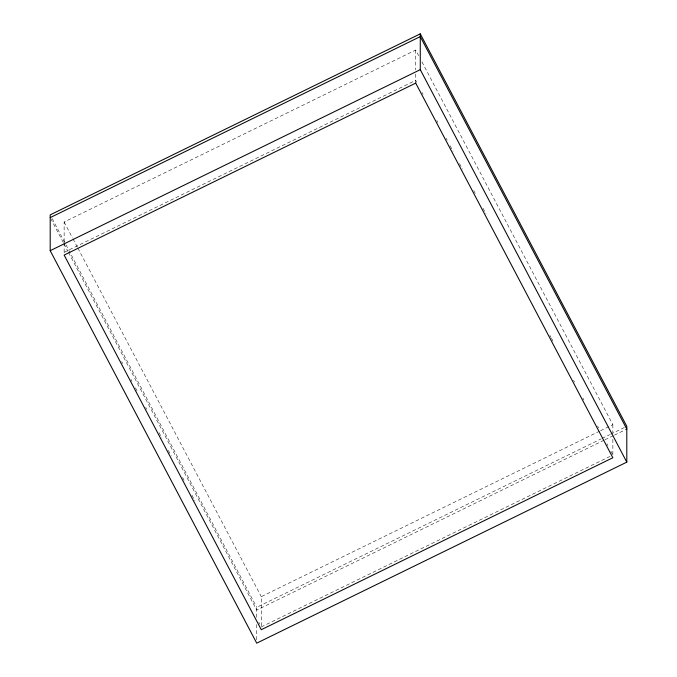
<?xml version="1.0" encoding="UTF-8"?>
<svg xmlns="http://www.w3.org/2000/svg" width="677" height="677" viewBox="0 0 677 677"><rect width="100%" height="100%" fill="white"/><g stroke="black" fill="none" stroke-linecap="round" stroke-linejoin="round"><path stroke-width="0.51" stroke-dasharray="3.38 2.54" d="M64.137 241.867L64.137 222.014L415.72 50.047L418.665 55.658M64.137 252.318L415.72 80.351L416.702 82.222M261.28 625.903L261.28 596.649L599.56 431.19M600.507 430.724L612.863 424.682L421.619 61.26M256.727 617.322L256.727 607.337L601.184 438.857M602.132 438.391L609.723 434.676M610.671 434.211L624.905 427.255M604.028 440.219L256.727 610.087L68.385 252.191M604.976 439.754L613.523 435.573M614.471 435.108L626.8 429.074M261.28 626.953L610.011 456.383M422.109 92.504L423.091 94.365M436.86 120.531L437.841 122.393M446.202 138.277L447.184 140.147M450.129 145.75L453.082 151.36M459.471 163.504L462.425 169.106M473.731 190.601L475.203 193.402M483.073 208.347L486.018 213.949M549.927 335.403L550.917 337.273M551.408 338.204L552.881 341.013M573.529 380.246L574.511 382.116M582.872 398L583.853 399.87M597.622 426.028L598.603 427.898M606.956 443.782L607.946 445.644M610.891 451.254L612.363 454.055M64.137 222.014L72.498 237.889M72.989 238.829L77.415 247.232M77.906 248.171L261.28 596.649M52.163 218.603L65.441 243.83M65.931 244.761L256.727 607.337M50.69 218.553L63.469 242.848M63.968 243.779L67.895 251.26M121.657 361.62L122.647 363.49M131 379.374L131.981 381.244M135.425 387.786L137.389 391.518M145.75 407.402L146.731 409.272M159.027 432.628L161.972 438.231M168.361 450.374L171.315 455.985M182.621 477.471L184.093 480.272M191.963 495.217L194.917 500.828M258.826 622.281L259.807 624.143M612.863 424.682L612.863 433.043M612.863 439.314L612.863 454.986M415.72 50.047L415.72 69.909M415.72 74.089L415.72 83.11M256.727 624.549L256.727 641.085M64.137 242.908L64.137 254.154"/><path stroke-width="1.02" d="M420.273 33.85L50.2 214.863L50.2 250.676L256.727 643.15L626.8 462.137L626.8 426.324L420.273 33.85L420.273 69.663L626.8 462.137M50.2 217.613L420.273 36.609L626.8 429.074M50.2 250.676L420.273 69.663M415.72 83.11L64.137 255.068L261.28 629.703L612.863 457.745L415.72 83.11"/></g></svg>
